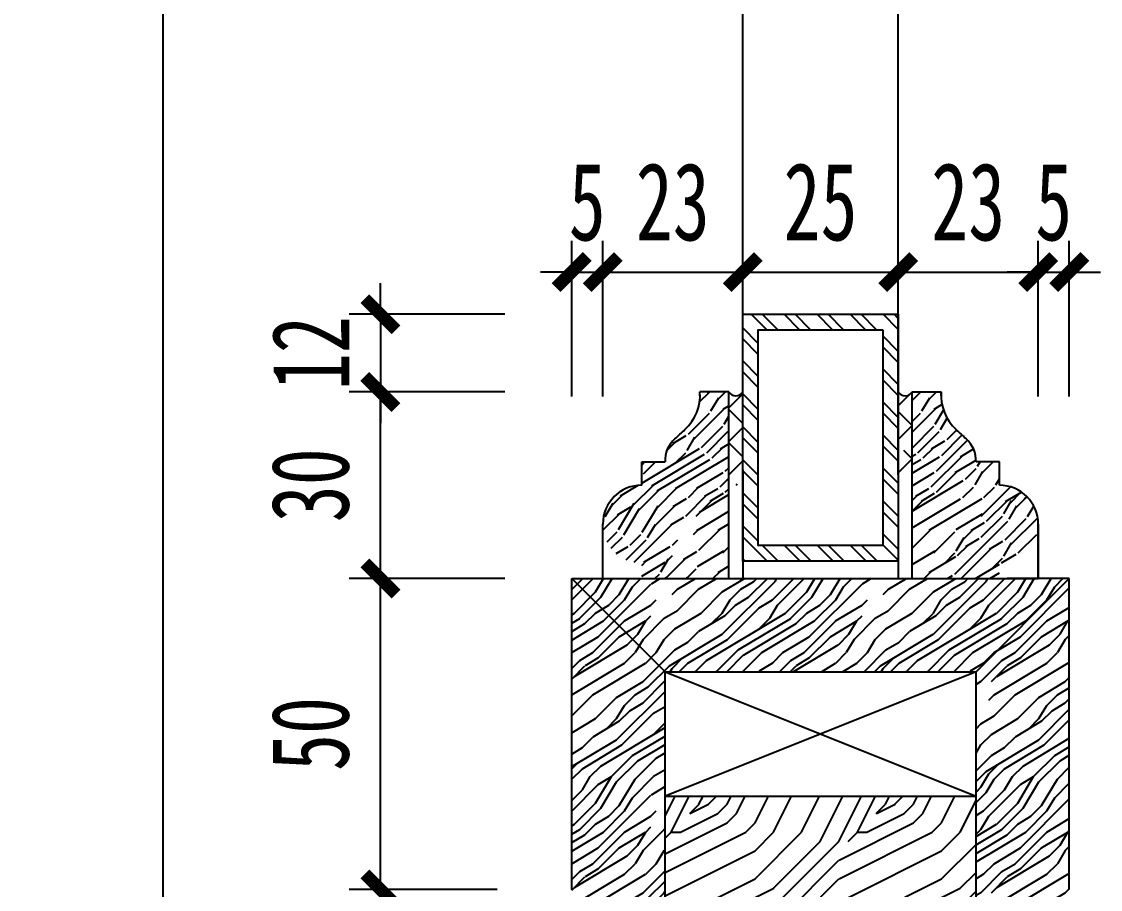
# Model space of a CAD drawing. Header units: millimetres. Extents: x 3104083 to 3173399, y -3165492 to -3044687.
# Drawn here: x 3122284.9 to 3122458.3, y -3050407.7 to -3050268.1 of the extents above; entities that cross this region are included whole.
import ezdxf

# ---------------------------------------------------------------- set-up
doc = ezdxf.new("R2010")
doc.units = ezdxf.units.MM
doc.header["$LTSCALE"] = 500
doc.header["$MEASUREMENT"] = 0
doc.header["$PDMODE"] = 2
doc.layers.get('0').update_dxf_attribs({"linetype": 'CONTINUOUS'})
doc.layers.get('DEFPOINTS').update_dxf_attribs({"linetype": 'CONTINUOUS'})
for name, color, linetype in [('2', 3, 'CONTINUOUS'), ('D-节点填充', 250, 'CONTINUOUS'), ('D-造型粗线', 4, 'CONTINUOUS'), ('D-造型细线', 146, 'CONTINUOUS')]:
    doc.layers.add(name, color=color, linetype=linetype)
doc.styles.add('DIM', font='SimSun.ttf', dxfattribs={"width": 0.7})
doc.dimstyles.new('00-5', dxfattribs={"dimscale": 5, "dimtxt": 2.5, "dimasz": 1, "dimexe": 1, "dimexo": 1, "dimgap": 1, "dimtad": 1, "dimdec": 0, "dimzin": 0, "dimdsep": 46, "dimtxsty": 'DIM', "dimblk": 'ARCHTICK', "dimcen": 0, "dimclrd": 5, "dimclre": 5, "dimclrt": 35, "dimadec": 0, "dimazin": 0, "dimtfac": 0.5, "dimtdec": 0, "dimtix": 1, "dimtmove": 2, "dimatfit": 2, "dimldrblk": 'A', "dimfxl": 0, "dimtolj": 1, "dimtzin": 0, "dimlwd": -1, "dimlwe": -1, "dimarcsym": 0})
pattern_1 = [(45, (156584.253, -124356.633), (-16.97056275, 16.97056275), [4.8, -7.2, 2.4, -9.6]), (45, (156595.708, -124344.33), (-16.97056275, 16.97056275), [4.8, -19.2]), (45, (156593.162, -124345.178), (-16.97056275, 16.97056275), [2.4, -21.6]), (45, (156583.404, -124354.087), (-16.97056275, 16.97056275), [1.2, -16.8, 1.2, -4.8]), (45, (156588.496, -124347.3), (-16.97056275, 16.97056275), [4.8, -7.2, 1.2, -10.8]), (45, (156583.829, -124351.117), (-16.97056275, 16.97056275), [3.6, -20.4]), (45, (156587.647, -124346.45), (-16.97056275, 16.97056275), [7.2, -16.8]), (45, (156582.132, -124351.117), (-16.97056275, 16.97056275), [4.8, -19.2]), (45, (156588.496, -124343.905), (-16.97056275, 16.97056275), [12, -12]), (45, (156582.556, -124348.147), (-16.97056275, 16.97056275), [2.4, -7.2, 4.8, -9.6]), (45, (156594.01, -124335.844), (-16.97056275, 16.97056275), [4.8, -19.2]), (45, (156590.193, -124338.814), (-16.97056275, 16.97056275), [2.4, -21.6]), (45, (156586.374, -124341.783), (-16.97056275, 16.97056275), [2.4, -21.6]), (45, (156577.465, -124349.844), (-16.97056275, 16.97056275), [4.8, -19.2]), (45, (156585.526, -124340.935), (-16.97056275, 16.97056275), [4.8, -19.2]), (45, (156584.677, -124340.086), (-16.97056275, 16.97056275), [4.8, -4.8, 4.8, -9.6]), (45, (156580.435, -124342.632), (-16.97056275, 16.97056275), [2.4, -12, 4.8, -4.8]), (45, (156583.404, -124338.814), (-16.97056275, 16.97056275), [7.2, -16.8]), (45, (156582.556, -124337.965), (-16.97056275, 16.97056275), [4.8, -19.2]), (45, (156575.343, -124344.33), (-16.97056275, 16.97056275), [7.2, -9.6, 2.4, -4.8]), (45, (156574.495, -124343.48), (-16.97056275, 16.97056275), [12, -12]), (45, (156584.253, -124332.874), (-16.97056275, 16.97056275), [2.4, -21.6]), (45, (156578.737, -124337.54), (-16.97056275, 16.97056275), [4.8, -19.2]), (45, (156574.92, -124340.51), (-16.97056275, 16.97056275), [2.4, -9.6, 2.4, -9.6]), (45, (156572.798, -124341.783), (-16.97056275, 16.97056275), [2.4, -7.2, 4.8, -9.6]), (45, (156575.768, -124337.965), (-16.97056275, 16.97056275), [2.4, -12, 2.4, -7.2]), (45, (156578.737, -124334.147), (-16.97056275, 16.97056275), [7.2, -16.8]), (45, (156571.1, -124340.086), (-16.97056275, 16.97056275), [4.8, -19.2]), (45, (156579.162, -124331.177), (-16.97056275, 16.97056275), [2.4, -21.6]), (45, (156582.132, -124327.358), (-16.97056275, 16.97056275), [2.4, -21.6]), (59.03624347, (156594.8595, -124343.4805), (16.970562749, 16.970562747), [2.472, -96.48253262]), (59.03624347, (156592.738, -124337.965), (16.970562749, 16.970562747), [2.472, -96.48253262]), (59.03624347, (156580.859, -124329.48), (16.970562749, 16.970562747), [2.472, -96.48253262]), (59.03624347, (156582.1316, -124340.935), (16.970562749, 16.970562747), [2.472, -96.48253262]), (59.03624347, (156582.98, -124334.995), (16.970562749, 16.970562747), [2.472, -96.48253262]), (59.03624347, (156585.95, -124334.571), (16.970562749, 16.970562747), [2.472, -96.48253262]), (59.03624347, (156574.495, -124340.0864), (16.970562749, 16.970562747), [2.472, -96.48253262]), (59.03624347, (156582.1316, -124334.147), (16.970562749, 16.970562747), [2.472, -96.48253262]), (59.03624347, (156591.8897, -124337.1166), (16.970562749, 16.970562747), [4.944, -94.01053262]), (59.03624347, (156588.92, -124337.541), (16.970562749, 16.970562747), [4.944, -94.01053262]), (59.03624347, (156588.0713, -124336.6923), (16.970562749, 16.970562747), [4.944, -94.01053262]), (210.96375653, (156588.4956, -124347.299), (-16.970562747, -16.970562749), [2.472, -4.944, 2.472, -89.066532624]), (210.96375653, (156582.556, -124348.1474), (-16.970562747, -16.970562749), [2.472, -96.48253262]), (210.96375653, (156574.919, -124340.5107), (-16.970562747, -16.970562749), [4.944, -94.01053262]), (239.03624347, (156595.708, -124344.329), (-16.970562749, -16.970562747), [2.472, -96.48253262]), (30.96375653, (156599.102, -124340.935), (16.970562747, 16.970562749), [2.472, -96.48253262]), (30.96375653, (156588.0713, -124340.0864), (16.970562747, 16.970562749), [2.472, -96.48253262]), (30.96375653, (156588.4956, -124333.7225), (16.970562747, 16.970562749), [2.472, -96.48253262]), (30.96375653, (156580.4346, -124339.238), (16.970562747, 16.970562749), [2.472, -96.48253262]), (30.96375653, (156576.616, -124338.8136), (16.970562747, 16.970562749), [2.472, -96.48253262]), (30.96375653, (156577.4647, -124336.268), (16.970562747, 16.970562749), [2.472, -96.48253262]), (30.96375653, (156580.4346, -124339.238), (16.970562747, 16.970562749), [2.472, -96.48253262]), (30.96375653, (156582.98, -124331.601), (16.970562747, 16.970562749), [9.888, -89.06653262]), (30.96375653, (156584.253, -124353.2386), (16.970562747, 16.970562749), [9.888, -89.06653262]), (30.96375653, (156584.677, -124350.269), (16.970562747, 16.970562749), [9.888, -89.06653262]), (30.96375653, (156585.526, -124347.723), (16.970562747, 16.970562749), [2.472, -4.944, 4.944, -86.594532624]), (30.96375653, (156584.253, -124346.4504), (16.970562747, 16.970562749), [4.944, -4.944, 4.944, -84.122532624]), (30.96375653, (156580.859, -124346.4504), (16.970562747, 16.970562749), [9.888, -89.06653262]), (30.96375653, (156577.889, -124346.8746), (16.970562747, 16.970562749), [9.888, -89.06653262]), (30.96375653, (156577.0404, -124346.026), (16.970562747, 16.970562749), [9.888, -89.06653262]), (30.96375653, (156583.8287, -124329.0555), (16.970562747, 16.970562749), [2.472, -96.48253262]), (30.96376753, (156583.8287, -124325.6614), (16.970559489, 16.970566007), [4.944, -94.01053262]), (30.96376753, (156574.495, -124336.6923), (16.970559489, 16.970566007), [4.944, -94.01053262]), (30.96375753, (156587.647, -124353.2386), (16.970562451, 16.970563045), [9.888, -89.06653262]), (30.96375753, (156585.95, -124331.177), (16.970562451, 16.970563045), [7.416, -91.53853262]), (30.96375753, (156588.92, -124330.7526), (16.970562451, 16.970563045), [14.832, -84.12253262])]

# ---------------------------------------------------------------- blocks, each defined once
blk = doc.blocks.new('_ArchTick')
at = {"color": 0, "linetype": 'ByBlock', "const_width": 0.4}
blk.add_lwpolyline([(-0.5, -0.5), (0.5, 0.5)], dxfattribs=at)
blk = doc.blocks.new('*D28')
at = {"layer": 'D-造型细线', "color": 5, "ltscale": 100}
for p, q in [((3122361.3, -3050407.7), (3122337.55, -3050407.7)), ((3122342.55, -3050527.7), (3122342.55, -3050407.7)), ((3122350.3, -3050527.7), (3122337.55, -3050527.7))]:
    blk.add_line(p, q, dxfattribs=at)
at = {"layer": 'DEFPOINTS', "color": 0, "ltscale": 100}
for p in [(3122342.55, -3050407.7), (3122366.3, -3050407.7), (3122355.3, -3050527.7)]:
    blk.add_point(p, dxfattribs=at)
at = {"layer": 'D-造型细线', "color": 5, "ltscale": 100, "xscale": 5, "yscale": 5, "zscale": 5}
for p, rotation in [((3122342.55, -3050407.7), 90), ((3122342.55, -3050527.7), 270)]:
    blk.add_blockref('_ArchTick', p, dxfattribs=dict(at, rotation=rotation))
at = {"layer": 'D-造型细线', "color": 35, "ltscale": 100, "insert": (3122331.3, -3050467.7), "char_height": 12.5, "attachment_point": 5, "rotation": 90, "style": 'DIM'}
blk.add_mtext('\\A1;120', dxfattribs=at)
blk = doc.blocks.new('A')
for p, q in [((-1.435, 1.148), (-1.09, 1.437)), ((-1.09, 1.437), (0, 0)), ((-1.435, 1.148), (-0.369, 0)), ((-0.369, 0), (-2.127, 0)), ((-1.435, -1.148), (-0.369, 0)), ((-1.09, -1.437), (0, 0)), ((-1.435, -1.148), (-1.09, -1.437))]:
    blk.add_line(p, q)
for points in [[(-1.435, 1.148), (-1.09, 1.437), (-0.369, 0), (0, 0)], [(-1.435, -1.148), (-1.09, -1.437), (-0.369, 0), (0, 0)]]:
    blk.add_solid(points)
blk = doc.blocks.new('*D29')
at = {"layer": 'D-造型细线', "color": 5, "ltscale": 100}
for p, q in [((3122362.55, -3050357.7), (3122337.55, -3050357.7)), ((3122342.55, -3050407.7), (3122342.55, -3050357.7)), ((3122361.3, -3050407.7), (3122337.55, -3050407.7))]:
    blk.add_line(p, q, dxfattribs=at)
at = {"layer": 'DEFPOINTS', "color": 0, "ltscale": 100}
for p in [(3122342.55, -3050357.7), (3122373.3, -3050357.7), (3122366.3, -3050407.7)]:
    blk.add_point(p, dxfattribs=at)
at = {"layer": 'D-造型细线', "color": 5, "ltscale": 100, "xscale": 5, "yscale": 5, "zscale": 5}
for p, rotation in [((3122342.55, -3050357.7), 90), ((3122342.55, -3050407.7), 270)]:
    blk.add_blockref('_ArchTick', p, dxfattribs=dict(at, rotation=rotation))
at = {"layer": 'D-造型细线', "color": 35, "ltscale": 100, "insert": (3122331.3, -3050382.7), "char_height": 12.5, "attachment_point": 5, "rotation": 90, "style": 'DIM'}
blk.add_mtext('\\A1;50', dxfattribs=at)
blk = doc.blocks.new('*D30')
at = {"layer": 'D-造型细线', "color": 5, "ltscale": 100}
for p, q in [((3122362.55, -3050327.7), (3122337.55, -3050327.7)), ((3122342.55, -3050357.7), (3122342.55, -3050327.7)), ((3122362.55, -3050357.7), (3122337.55, -3050357.7))]:
    blk.add_line(p, q, dxfattribs=at)
at = {"layer": 'DEFPOINTS', "color": 0, "ltscale": 100}
for p in [(3122342.55, -3050327.7), (3122393.93, -3050327.7), (3122373.3, -3050357.7)]:
    blk.add_point(p, dxfattribs=at)
at = {"layer": 'D-造型细线', "color": 5, "ltscale": 100, "xscale": 5, "yscale": 5, "zscale": 5}
for p, rotation in [((3122342.55, -3050327.7), 90), ((3122342.55, -3050357.7), 270)]:
    blk.add_blockref('_ArchTick', p, dxfattribs=dict(at, rotation=rotation))
at = {"layer": 'D-造型细线', "color": 35, "ltscale": 100, "insert": (3122331.3, -3050342.7), "char_height": 12.5, "attachment_point": 5, "rotation": 90, "style": 'DIM'}
blk.add_mtext('\\A1;30', dxfattribs=at)
blk = doc.blocks.new('*D87')
at = {"layer": 'D-造型细线', "color": 5, "ltscale": 100}
for p, q in [((3122327.64, -3048077.7), (3122302.64, -3048077.7)), ((3122307.64, -3050527.7), (3122307.64, -3048077.7)), ((3122327.64, -3050527.7), (3122302.64, -3050527.7))]:
    blk.add_line(p, q, dxfattribs=at)
at = {"layer": 'DEFPOINTS', "color": 0, "ltscale": 100}
for p in [(3122307.64, -3048077.7), (3122378.3, -3048077.7), (3122355.3, -3050527.7)]:
    blk.add_point(p, dxfattribs=at)
at = {"layer": 'D-造型细线', "color": 5, "ltscale": 100, "xscale": 5, "yscale": 5, "zscale": 5}
for p, rotation in [((3122307.64, -3048077.7), 90), ((3122307.64, -3050527.7), 270)]:
    blk.add_blockref('_ArchTick', p, dxfattribs=dict(at, rotation=rotation))
at = {"layer": 'D-造型细线', "color": 35, "ltscale": 100, "insert": (3122293.06, -3048413.36), "char_height": 12.5, "attachment_point": 5, "rotation": 90, "style": 'DIM'}
blk.add_mtext('\\A1;2450', dxfattribs=at)
blk = doc.blocks.new('*D814')
at = {"layer": 'D-造型细线', "color": 5, "ltscale": 100}
for p, q in [((3122373.3, -3050328.42), (3122373.3, -3050303.42)), ((3122378.3, -3050328.42), (3122378.3, -3050303.42)), ((3122373.3, -3050308.42), (3122368.3, -3050308.42)), ((3122373.3, -3050308.42), (3122378.3, -3050308.42)), ((3122378.3, -3050308.42), (3122383.3, -3050308.42))]:
    blk.add_line(p, q, dxfattribs=at)
at = {"layer": 'DEFPOINTS', "color": 0, "ltscale": 100}
for p in [(3122378.3, -3050308.42), (3122373.3, -3050357.7), (3122378.3, -3050357.7)]:
    blk.add_point(p, dxfattribs=at)
at = {"layer": 'D-造型细线', "color": 5, "ltscale": 100, "xscale": 5, "yscale": 5, "zscale": 5}
blk.add_blockref('_ArchTick', (3122373.3, -3050308.42), dxfattribs=at)
at = {"layer": 'D-造型细线', "color": 5, "ltscale": 100, "xscale": 5, "yscale": 5, "zscale": 5, "rotation": 180}
blk.add_blockref('_ArchTick', (3122378.3, -3050308.42), dxfattribs=at)
at = {"layer": 'D-造型细线', "color": 35, "ltscale": 100, "insert": (3122375.8, -3050297.17), "char_height": 12.5, "attachment_point": 5, "style": 'DIM'}
blk.add_mtext('\\A1;5', dxfattribs=at)
blk = doc.blocks.new('*D815')
at = {"layer": 'D-造型细线', "color": 5, "ltscale": 100}
for p, q in [((3122378.3, -3050328.42), (3122378.3, -3050303.42)), ((3122400.8, -3050320.03), (3122400.8, -3050303.42)), ((3122378.3, -3050308.42), (3122400.8, -3050308.42))]:
    blk.add_line(p, q, dxfattribs=at)
at = {"layer": 'DEFPOINTS', "color": 0, "ltscale": 100}
for p in [(3122400.8, -3050308.42), (3122400.8, -3050325.03), (3122378.3, -3050357.7)]:
    blk.add_point(p, dxfattribs=at)
at = {"layer": 'D-造型细线', "color": 5, "ltscale": 100, "xscale": 5, "yscale": 5, "zscale": 5, "rotation": 180}
blk.add_blockref('_ArchTick', (3122378.3, -3050308.42), dxfattribs=at)
at = {"layer": 'D-造型细线', "color": 5, "ltscale": 100, "xscale": 5, "yscale": 5, "zscale": 5}
blk.add_blockref('_ArchTick', (3122400.8, -3050308.42), dxfattribs=at)
at = {"layer": 'D-造型细线', "color": 35, "ltscale": 100, "insert": (3122389.55, -3050297.17), "char_height": 12.5, "attachment_point": 5, "style": 'DIM'}
blk.add_mtext('\\A1;23', dxfattribs=at)
blk = doc.blocks.new('*D816')
at = {"layer": 'D-造型细线', "color": 5, "ltscale": 100}
for p, q in [((3122400.8, -3050320.03), (3122400.8, -3050303.42)), ((3122425.8, -3050308.42), (3122425.8, -3050303.42)), ((3122400.8, -3050308.42), (3122425.8, -3050308.42))]:
    blk.add_line(p, q, dxfattribs=at)
at = {"layer": 'DEFPOINTS', "color": 0, "ltscale": 100}
for p in [(3122425.8, -3050308.42), (3122425.8, -3050311.45), (3122400.8, -3050325.03)]:
    blk.add_point(p, dxfattribs=at)
at = {"layer": 'D-造型细线', "color": 5, "ltscale": 100, "xscale": 5, "yscale": 5, "zscale": 5, "rotation": 180}
blk.add_blockref('_ArchTick', (3122400.8, -3050308.42), dxfattribs=at)
at = {"layer": 'D-造型细线', "color": 5, "ltscale": 100, "xscale": 5, "yscale": 5, "zscale": 5}
blk.add_blockref('_ArchTick', (3122425.8, -3050308.42), dxfattribs=at)
at = {"layer": 'D-造型细线', "color": 35, "ltscale": 100, "insert": (3122413.3, -3050297.17), "char_height": 12.5, "attachment_point": 5, "style": 'DIM'}
blk.add_mtext('\\A1;25', dxfattribs=at)
blk = doc.blocks.new('*D817')
at = {"layer": 'D-造型细线', "color": 5, "ltscale": 100}
for p, q in [((3122425.8, -3050308.42), (3122425.8, -3050303.42)), ((3122448.3, -3050328.42), (3122448.3, -3050303.42)), ((3122425.8, -3050308.42), (3122448.3, -3050308.42))]:
    blk.add_line(p, q, dxfattribs=at)
at = {"layer": 'DEFPOINTS', "color": 0, "ltscale": 100}
for p in [(3122448.3, -3050308.42), (3122425.8, -3050311.45), (3122448.3, -3050356.21)]:
    blk.add_point(p, dxfattribs=at)
at = {"layer": 'D-造型细线', "color": 5, "ltscale": 100, "xscale": 5, "yscale": 5, "zscale": 5, "rotation": 180}
blk.add_blockref('_ArchTick', (3122425.8, -3050308.42), dxfattribs=at)
at = {"layer": 'D-造型细线', "color": 5, "ltscale": 100, "xscale": 5, "yscale": 5, "zscale": 5}
blk.add_blockref('_ArchTick', (3122448.3, -3050308.42), dxfattribs=at)
at = {"layer": 'D-造型细线', "color": 35, "ltscale": 100, "insert": (3122437.05, -3050297.17), "char_height": 12.5, "attachment_point": 5, "style": 'DIM'}
blk.add_mtext('\\A1;23', dxfattribs=at)
blk = doc.blocks.new('*D818')
at = {"layer": 'D-造型细线', "color": 5, "ltscale": 100}
for p, q in [((3122448.3, -3050328.42), (3122448.3, -3050303.42)), ((3122453.3, -3050328.42), (3122453.3, -3050303.42)), ((3122448.3, -3050308.42), (3122443.3, -3050308.42)), ((3122448.3, -3050308.42), (3122453.3, -3050308.42)), ((3122453.3, -3050308.42), (3122458.3, -3050308.42))]:
    blk.add_line(p, q, dxfattribs=at)
at = {"layer": 'DEFPOINTS', "color": 0, "ltscale": 100}
for p in [(3122453.3, -3050308.42), (3122448.3, -3050356.21), (3122453.3, -3050357.7)]:
    blk.add_point(p, dxfattribs=at)
at = {"layer": 'D-造型细线', "color": 5, "ltscale": 100, "xscale": 5, "yscale": 5, "zscale": 5}
blk.add_blockref('_ArchTick', (3122448.3, -3050308.42), dxfattribs=at)
at = {"layer": 'D-造型细线', "color": 5, "ltscale": 100, "xscale": 5, "yscale": 5, "zscale": 5, "rotation": 180}
blk.add_blockref('_ArchTick', (3122453.3, -3050308.42), dxfattribs=at)
at = {"layer": 'D-造型细线', "color": 35, "ltscale": 100, "insert": (3122450.8, -3050297.17), "char_height": 12.5, "attachment_point": 5, "style": 'DIM'}
blk.add_mtext('\\A1;5', dxfattribs=at)
blk = doc.blocks.new('*D1291')
at = {"layer": 'D-造型细线', "color": 5, "ltscale": 100}
for p, q in [((3122342.55, -3050315.2), (3122342.55, -3050310.2)), ((3122362.55, -3050315.2), (3122337.55, -3050315.2)), ((3122342.55, -3050315.2), (3122342.55, -3050327.7)), ((3122362.55, -3050327.7), (3122337.55, -3050327.7)), ((3122342.55, -3050327.7), (3122342.55, -3050332.7))]:
    blk.add_line(p, q, dxfattribs=at)
at = {"layer": 'DEFPOINTS', "color": 0, "ltscale": 100}
for p in [(3122405.08, -3050315.2), (3122342.55, -3050327.7), (3122397.79, -3050327.7)]:
    blk.add_point(p, dxfattribs=at)
at = {"layer": 'D-造型细线', "color": 5, "ltscale": 100, "xscale": 5, "yscale": 5, "zscale": 5}
for p, rotation in [((3122342.55, -3050315.2), 270), ((3122342.55, -3050327.7), 90)]:
    blk.add_blockref('_ArchTick', p, dxfattribs=dict(at, rotation=rotation))
at = {"layer": 'D-造型细线', "color": 35, "ltscale": 100, "insert": (3122331.3, -3050321.45), "char_height": 12.5, "attachment_point": 5, "rotation": 90, "style": 'DIM'}
blk.add_mtext('\\A1;12', dxfattribs=at)

msp = doc.modelspace()

# ---------------------------------------------------------------- hatches: boundary and pattern name
at = {"layer": '2', "ltscale": 100}
h = msp.add_hatch(dxfattribs=at)
h.set_pattern_fill('木纹面6', color=251, scale=30, style=0, pattern_type=2)
h.set_pattern_definition([(0, (2869.252, 1.5), (30, 30), [1.5, -28.5]), (90, (2881.252, 12), (-30, 30), [3, -27]), (45, (2875.252, 9), (3e-15, 30), [2.121, -6.363, 2.121, -4.242, 14.85, -12.72940687]), (45, (2867.752, 0), (3e-15, 30), [2.1213, -4.2426, 2.1213, -33.94120686]), (45, (2878.252, 3), (3e-15, 30), [2.1213, -40.30510686]), (45, (2881.252, 1.5), (3e-15, 30), [2.1213, -40.30510686]), (45, (2876.752, 4.5), (3e-15, 30), [2.1213, -40.30510686]), (45, (2875.252, 6), (3e-15, 30), [4.2426, -38.18380686]), (45, (2882.752, 28.5), (3e-15, 30), [4.2426, -38.18380686]), (45, (2872.252, 7.5), (3e-15, 30), [8.4852, -33.94120686]), (45, (2870.752, 9), (3e-15, 30), [8.4852, -33.94120686]), (45, (2890.252, 18), (3e-15, 30), [8.4852, -33.94120686]), (45, (2869.252, 12), (3e-15, 30), [6.36396, -36.06244686]), (45, (2863.252, 16.5), (3e-15, 30), [6.36396, -36.06244686]), (45, (2866.252, 13.5), (3e-15, 30), [6.36396, -36.06244686]), (45, (2885.752, 22.5), (3e-15, 30), [10.606602, -31.81980486]), (45, (2882.752, 24), (3e-15, 30), [10.606602, -31.81980486]), (45, (2885.752, 16.5), (3e-15, 30), [14.84924238, -27.57716445]), (26.5650512, (2872.252, 4.5), (30, 1e-08), [3.3541017, -63.7279374]), (26.5650512, (2878.252, 13.5), (30, 1e-08), [3.3541017, -63.7279374]), (26.5650512, (2876.752, 10.5), (30, 1e-08), [3.3541017, -63.7279374]), (26.5650512, (2870.752, 1.5), (30, 1e-08), [6.708204, -60.3738353]), (26.5650512, (2876.752, 15), (30, 1e-08), [10.06230588, -57.01973343]), (26.5650512, (2873.752, 16.5), (30, 1e-08), [13.41640785, -53.66563146]), (26.5650512, (2870.752, 18), (30, 1e-08), [13.41640785, -53.66563146]), (26.5650512, (2866.252, 27), (30, 1e-08), [13.41640785, -53.66563146]), (26.5650512, (2866.252, 24), (30, 1e-08), [16.77051, -50.3115293]), (26.5650512, (2867.752, 21), (30, 1e-08), [16.77051, -50.3115293]), (63.43494882, (2878.252, 9), (2e-09, 30), [3.3541017, -63.7279374]), (63.43494882, (2873.752, 6), (2e-09, 30), [3.3541017, -63.7279374]), (63.43494882, (2869.252, 1.5), (2e-09, 30), [6.708204, -60.3738353]), (63.43494882, (2878.252, 6), (2e-09, 30), [6.708204, -60.3738353]), (63.43494882, (2866.252, 0), (2e-09, 30), [10.06230588, -57.01973343]), (63.43494882, (2863.252, 0), (2e-09, 30), [13.41640785, -53.66563146]), (63.43494882, (2890.252, 1.5), (2e-09, 30), [13.41640785, -53.66563146]), (63.43494882, (2879.752, 4.5), (2e-09, 30), [13.41640785, -53.66563146]), (63.43494882, (2885.752, 1.5), (2e-09, 30), [16.77051, -50.3115293]), (63.43494882, (2882.752, 3), (2e-09, 30), [16.77051, -50.3115293])])
h.paths.add_polyline_path([(3122430.228, -3050434.458), (3122430.228, -3050447.696), (3122438.302, -3050447.696), (3122438.302, -3050392.695), (3122388.302, -3050392.695), (3122388.302, -3050447.696), (3122396.439, -3050447.696), (3122396.439, -3050434.458)])
at = {"layer": 'D-节点填充', "ltscale": 0.15}
h = msp.add_hatch(dxfattribs=at)
h.set_pattern_fill('ANSI32', color=256, scale=10, angle=90, style=0)
h.set_pattern_definition([(135, (6049014.7993, -86344.7634), (-2.6516504294, -2.6516504294), []), (135, (6049014.7993, -86342.9957), (-2.6516504294, -2.6516504294), [])])
h.paths.add_polyline_path([(3122400.802, -3050315.199), (3122400.802, -3050354.882), (3122425.802, -3050354.882), (3122425.802, -3050315.199)])
h.paths.add_polyline_path([(3122403.302, -3050317.699), (3122403.302, -3050352.382), (3122423.302, -3050352.382), (3122423.302, -3050317.699)], flags=16)
h = msp.add_hatch(dxfattribs=at)
h.set_pattern_fill('ANSI38', color=256, scale=1.2, angle=-90, style=0)
h.set_pattern_definition([(225, (3122428.052, -3050327.6953), (-2.69408, 2.69408), []), (135, (3122428.052, -3050327.6953), (-2.69408, 8.08223), [9.525, -5.715])])
edge = h.paths.add_edge_path()
edge.add_line((3122425.802, -3050327.695), (3122425.802, -3050342.695))
edge.add_line((3122425.802, -3050342.695), (3122428.052, -3050342.695))
edge.add_line((3122428.052, -3050342.695), (3122428.052, -3050327.695))
edge.add_arc((3122426.927, -3050326.995), 1.325, -148.10921, -31.89079, ccw=False)
edge = h.paths.add_edge_path()
edge.add_line((3122400.802, -3050327.695), (3122400.802, -3050342.695))
edge.add_line((3122400.802, -3050342.695), (3122398.552, -3050342.695))
edge.add_line((3122398.552, -3050342.695), (3122398.552, -3050327.695))
edge.add_arc((3122399.677, -3050326.995), 1.325, -148.10921, -31.89079)
at = {"layer": 'D-造型细线', "ltscale": 100}
h = msp.add_hatch(dxfattribs=at)
h.set_pattern_fill('FB木纹中SC300', color=251, scale=6, angle=45, style=0, pattern_type=2)
h.set_pattern_definition(pattern_1)
h.paths.add_polyline_path([(3122384.552, -3050357.695), (3122384.552, -3050355.195, -1), (3122384.552, -3050342.695), (3122384.552, -3050338.945), (3122388.302, -3050338.945, -0.2272617), (3122389.873, -3050335.245, 0.0076863), (3122391.512, -3050333.756, 0.2228721), (3122393.927, -3050327.695), (3122398.552, -3050327.695), (3122398.552, -3050357.695)])
h = msp.add_hatch(dxfattribs=at)
h.set_pattern_fill('FB木纹中SC300', color=251, scale=6, angle=45, style=0, pattern_type=2)
h.set_pattern_definition(pattern_1)
h.paths.add_polyline_path([(3122442.052, -3050357.695), (3122442.052, -3050355.195, 1), (3122442.052, -3050342.695), (3122442.052, -3050338.945), (3122438.302, -3050338.945, 0.2272617), (3122436.731, -3050335.245, -0.0076863), (3122435.092, -3050333.756, -0.2228721), (3122432.677, -3050327.695), (3122428.052, -3050327.695), (3122428.052, -3050357.695)])
h = msp.add_hatch(dxfattribs=at)
h.set_pattern_fill('FB木纹中SC300', color=251, scale=6, angle=45, style=0, pattern_type=2)
h.set_pattern_definition([(45, (3122373.302, -3050447.696), (-16.9706, 16.9706), [4.8, -7.2, 2.4, -9.6]), (45, (3122384.757, -3050435.392), (-16.9706, 16.9706), [4.8, -19.2]), (45, (3122382.211, -3050436.24), (-16.9706, 16.9706), [2.4, -21.6]), (45, (3122372.453, -3050445.15), (-16.9706, 16.9706), [1.2, -16.8, 1.2, -4.8]), (45, (3122377.545, -3050438.362), (-16.9706, 16.9706), [4.8, -7.2, 1.2, -10.8]), (45, (3122372.878, -3050442.18), (-16.9706, 16.9706), [3.6, -20.4]), (45, (3122376.696, -3050437.514), (-16.9706, 16.9706), [7.2, -16.8]), (45, (3122371.18, -3050442.18), (-16.9706, 16.9706), [4.8, -19.2]), (45, (3122377.545, -3050434.968), (-16.9706, 16.9706), [12, -12]), (45, (3122371.605, -3050439.21), (-16.9706, 16.9706), [2.4, -7.2, 4.8, -9.6]), (45, (3122383.06, -3050426.907), (-16.9706, 16.9706), [4.8, -19.2]), (45, (3122379.242, -3050429.877), (-16.9706, 16.9706), [2.4, -21.6]), (45, (3122375.423, -3050432.847), (-16.9706, 16.9706), [2.4, -21.6]), (45, (3122366.514, -3050440.908), (-16.9706, 16.9706), [4.8, -19.2]), (45, (3122374.575, -3050431.998), (-16.9706, 16.9706), [4.8, -19.2]), (45, (3122373.726, -3050431.15), (-16.9706, 16.9706), [4.8, -4.8, 4.8, -9.6]), (45, (3122369.483, -3050433.695), (-16.9706, 16.9706), [2.4, -12, 4.8, -4.8]), (45, (3122372.453, -3050429.877), (-16.9706, 16.9706), [7.2, -16.8]), (45, (3122371.605, -3050429.028), (-16.9706, 16.9706), [4.8, -19.2]), (45, (3122364.392, -3050435.392), (-16.9706, 16.9706), [7.2, -9.6, 2.4, -4.8]), (45, (3122363.544, -3050434.544), (-16.9706, 16.9706), [12, -12]), (45, (3122373.302, -3050423.937), (-16.9706, 16.9706), [2.4, -21.6]), (45, (3122367.786, -3050428.604), (-16.9706, 16.9706), [4.8, -19.2]), (45, (3122363.968, -3050431.574), (-16.9706, 16.9706), [2.4, -9.6, 2.4, -9.6]), (45, (3122361.847, -3050432.847), (-16.9706, 16.9706), [2.4, -7.2, 4.8, -9.6]), (45, (3122364.817, -3050429.028), (-16.9706, 16.9706), [2.4, -12, 2.4, -7.2]), (45, (3122367.786, -3050425.21), (-16.9706, 16.9706), [7.2, -16.8]), (45, (3122360.15, -3050431.15), (-16.9706, 16.9706), [4.8, -19.2]), (45, (3122368.21, -3050422.24), (-16.9706, 16.9706), [2.4, -21.6]), (45, (3122371.18, -3050418.422), (-16.9706, 16.9706), [2.4, -21.6]), (59.036, (3122383.9085, -3050434.544), (16.97056, 16.97056), [2.472, -96.4825]), (59.036, (3122381.787, -3050429.0284), (16.97056, 16.97056), [2.472, -96.4825]), (59.036, (3122369.908, -3050420.543), (16.97056, 16.97056), [2.472, -96.4825]), (59.036, (3122371.1805, -3050431.998), (16.97056, 16.97056), [2.472, -96.4825]), (59.036, (3122372.029, -3050426.0585), (16.97056, 16.97056), [2.472, -96.4825]), (59.036, (3122374.999, -3050425.634), (16.97056, 16.97056), [2.472, -96.4825]), (59.036, (3122363.544, -3050431.1497), (16.97056, 16.97056), [2.472, -96.4825]), (59.036, (3122371.1805, -3050425.21), (16.97056, 16.97056), [2.472, -96.4825]), (59.036, (3122380.9386, -3050428.18), (16.97056, 16.97056), [4.944, -94.0105]), (59.036, (3122377.969, -3050428.604), (16.97056, 16.97056), [4.944, -94.0105]), (59.036, (3122377.12, -3050427.7556), (16.97056, 16.97056), [4.944, -94.0105]), (210.964, (3122377.5445, -3050438.362), (-16.97056, -16.97056), [2.472, -4.944, 2.472, -89.0665]), (210.964, (3122371.605, -3050439.2107), (-16.97056, -16.97056), [2.472, -96.4825]), (210.964, (3122363.968, -3050431.574), (-16.97056, -16.97056), [4.944, -94.0105]), (239.036, (3122384.757, -3050435.3923), (-16.97056, -16.97056), [2.472, -96.4825]), (30.964, (3122388.151, -3050431.998), (16.97056, 16.97056), [2.472, -96.4825]), (30.964, (3122377.12, -3050431.1497), (16.97056, 16.97056), [2.472, -96.4825]), (30.964, (3122377.5445, -3050424.786), (16.97056, 16.97056), [2.472, -96.4825]), (30.964, (3122369.4835, -3050430.301), (16.97056, 16.97056), [2.472, -96.4825]), (30.964, (3122365.665, -3050429.877), (16.97056, 16.97056), [2.472, -96.4825]), (30.964, (3122366.5136, -3050427.3313), (16.97056, 16.97056), [2.472, -96.4825]), (30.964, (3122369.4835, -3050430.301), (16.97056, 16.97056), [2.472, -96.4825]), (30.964, (3122372.029, -3050422.6644), (16.97056, 16.97056), [9.888, -89.0665]), (30.964, (3122373.302, -3050444.302), (16.97056, 16.97056), [9.888, -89.0665]), (30.964, (3122373.726, -3050441.332), (16.97056, 16.97056), [9.888, -89.0665]), (30.964, (3122374.5747, -3050438.7864), (16.97056, 16.97056), [2.472, -4.944, 4.944, -86.5945]), (30.964, (3122373.302, -3050437.5136), (16.97056, 16.97056), [4.944, -4.944, 4.944, -84.1225]), (30.964, (3122369.908, -3050437.5136), (16.97056, 16.97056), [9.888, -89.0665]), (30.964, (3122366.938, -3050437.938), (16.97056, 16.97056), [9.888, -89.0665]), (30.964, (3122366.0894, -3050437.0894), (16.97056, 16.97056), [9.888, -89.0665]), (30.964, (3122372.8776, -3050420.119), (16.97056, 16.97056), [2.472, -96.4825]), (30.964, (3122372.8776, -3050416.7247), (16.97056, 16.97057), [4.944, -94.0105]), (30.964, (3122363.544, -3050427.7556), (16.97056, 16.97057), [4.944, -94.0105]), (30.964, (3122376.696, -3050444.302), (16.97056, 16.97056), [9.888, -89.0665]), (30.964, (3122374.999, -3050422.24), (16.97056, 16.97056), [7.416, -91.5385]), (30.964, (3122377.969, -3050421.816), (16.97056, 16.97056), [14.832, -84.1225])])
h.paths.add_polyline_path([(3122453.302, -3050357.695), (3122438.302, -3050372.695), (3122438.302, -3050447.696), (3122453.302, -3050447.696), (3122453.302, -3050407.695)])
h.paths.add_polyline_path([(3122453.302, -3050357.695), (3122448.302, -3050357.695), (3122443.302, -3050357.695), (3122425.802, -3050357.695), (3122378.302, -3050357.695), (3122373.302, -3050357.695), (3122388.302, -3050372.695), (3122400.802, -3050372.695), (3122438.302, -3050372.695)])
h.paths.add_polyline_path([(3122388.302, -3050372.695), (3122373.302, -3050357.695), (3122373.302, -3050407.695), (3122373.302, -3050447.696), (3122388.302, -3050447.696)])

# ---------------------------------------------------------------- linework, layer by layer
at = {"layer": '2', "color": 3, "ltscale": 100}
for p, q in [((3122393.927, -3050328.32), (3122393.927, -3050327.695)), ((3122398.552, -3050327.695), (3122393.927, -3050327.695)), ((3122398.552, -3050357.695), (3122398.552, -3050327.695)), ((3122428.052, -3050357.695), (3122428.052, -3050327.695)), ((3122428.052, -3050327.695), (3122432.677, -3050327.695)), ((3122384.552, -3050342.695), (3122384.552, -3050338.945)), ((3122384.552, -3050338.945), (3122388.302, -3050338.945)), ((3122400.802, -3050340.199), (3122400.802, -3050357.695)), ((3122425.802, -3050340.199), (3122425.802, -3050357.695)), ((3122442.052, -3050338.945), (3122438.302, -3050338.945)), ((3122442.052, -3050342.695), (3122442.052, -3050338.945)), ((3122378.302, -3050357.695), (3122378.302, -3050348.945)), ((3122448.302, -3050348.945), (3122448.302, -3050357.695)), ((3122448.302, -3050357.695), (3122448.302, -3050348.945)), ((3122373.302, -3050407.695), (3122373.302, -3050357.695)), ((3122373.302, -3050357.695), (3122378.302, -3050357.695)), ((3122388.302, -3050372.695), (3122373.302, -3050357.695)), ((3122378.302, -3050357.695), (3122425.802, -3050357.695)), ((3122378.302, -3050357.695), (3122383.302, -3050357.695)), ((3122425.802, -3050357.695), (3122448.302, -3050357.695)), ((3122438.302, -3050372.695), (3122453.302, -3050357.695)), ((3122448.302, -3050357.695), (3122443.302, -3050357.695)), ((3122453.302, -3050357.695), (3122448.302, -3050357.695)), ((3122453.302, -3050407.695), (3122453.302, -3050357.695)), ((3122388.302, -3050447.696), (3122388.302, -3050372.695)), ((3122388.302, -3050372.695), (3122400.802, -3050372.695)), ((3122400.802, -3050372.695), (3122438.302, -3050372.695)), ((3122438.302, -3050447.696), (3122438.302, -3050372.695)), ((3122388.302, -3050392.695), (3122438.302, -3050392.695))]:
    msp.add_line(p, q, dxfattribs=at)
at = {"layer": '2', "color": 1, "ltscale": 100}
for p, q in [((3122438.302, -3050372.695), (3122388.302, -3050392.695)), ((3122388.302, -3050372.695), (3122438.302, -3050392.695))]:
    msp.add_line(p, q, dxfattribs=at)
at = {"layer": '2', "color": 3, "ltscale": 100}
for centre, radius, start, end in [((3122386.258, -3050328.151), 7.682, 313.14439, 3.40152), ((3122440.346, -3050328.151), 7.682, 176.59848, 226.85561), ((3122342.268, -3050281.215), 72.011, 311.38286, 313.14439), ((3122484.336, -3050281.215), 72.011, 226.85561, 228.61714), ((3122392.947, -3050338.735), 4.65, 131.38286, 182.59751), ((3122433.656, -3050338.735), 4.65, 357.40249, 48.61714), ((3122384.552, -3050348.945), 6.25, 90, 180), ((3122442.052, -3050348.945), 6.25, 0, 90)]:
    msp.add_arc(centre, radius, start, end, dxfattribs=at)
at = {"layer": 'D-造型粗线'}
for p, q in [((3122428.052, -3050357.695), (3122428.052, -3050327.695)), ((3122432.677, -3050328.32), (3122432.677, -3050327.695)), ((3122400.802, -3050340.199), (3122400.802, -3050357.695)), ((3122425.802, -3050340.199), (3122425.802, -3050357.695))]:
    msp.add_line(p, q, dxfattribs=at)
msp.add_lwpolyline([(3122425.802, -3050315.199), (3122425.802, -3050354.882), (3122400.802, -3050354.882), (3122400.802, -3050315.199)], close=True, dxfattribs=at)
at = {"layer": 'D-造型细线', "color": 44, "ltscale": 0.15}
for p, q in [((3122400.802, -3050341.036), (3122400.802, -3048175.192)), ((3122425.802, -3050341.036), (3122425.802, -3048175.192))]:
    msp.add_line(p, q, dxfattribs=at)
msp.add_lwpolyline([(3122423.302, -3050317.699), (3122423.302, -3050352.382), (3122403.302, -3050352.382), (3122403.302, -3050317.699)], close=True, dxfattribs=at)
for centre in [(3122399.677, -3050326.995), (3122426.927, -3050326.995)]:
    msp.add_arc(centre, 1.325, 211.89079, 328.10921, dxfattribs=at)

# ---------------------------------------------------------------- dimensions: what is measured, and where the dimension line sits
at = {"layer": 'D-造型细线', "color": 3, "ltscale": 100}
dim = msp.add_linear_dim(base=(3122307.636, -3048077.696), p1=(3122355.302, -3050527.696), p2=(3122378.302, -3048077.696), angle=90, dimstyle='00-5', dxfattribs=at)
dim.commit()
dim.dimension.update_dxf_attribs({"geometry": '*D87', "text_midpoint": (3122293.065, -3048413.357), "dimtype": 160})
at = {"layer": 'D-造型细线', "color": 251, "ltscale": 100}
for base, p1, p2, picture, middle in [((3122378.302, -3050308.416), (3122373.302, -3050357.695), (3122378.302, -3050357.695), '*D814', (3122375.802, -3050297.166)), ((3122425.802, -3050308.416), (3122400.802, -3050325.031), (3122425.802, -3050311.451), '*D816', (3122413.302, -3050297.166)), ((3122448.301862502, -3050308.415916792), (3122425.801862502, -3050311.451272471), (3122448.301862502, -3050356.213681076), '*D817', (3122437.051862502, -3050297.165916792)), ((3122453.302, -3050308.416), (3122448.302, -3050356.214), (3122453.302, -3050357.695), '*D818', (3122450.802, -3050297.166))]:
    dim = msp.add_linear_dim(base=base, p1=p1, p2=p2, dimstyle='00-5', dxfattribs=at)
    dim.commit()
    dim.dimension.update_dxf_attribs({"geometry": picture, "text_midpoint": middle})
dim = msp.add_linear_dim(base=(3122400.802, -3050308.416), p1=(3122378.302, -3050357.695), p2=(3122400.802, -3050325.031), text='23', dimstyle='00-5', dxfattribs=at)
dim.commit()
dim.dimension.update_dxf_attribs({"geometry": '*D815', "text_midpoint": (3122389.552, -3050297.166)})
dim = msp.add_linear_dim(base=(3122342.551, -3050327.695), p1=(3122405.077, -3050315.199), p2=(3122397.792, -3050327.695), angle=90, dimstyle='00-5', dxfattribs=at)
dim.commit()
dim.dimension.update_dxf_attribs({"geometry": '*D1291', "text_midpoint": (3122331.301, -3050321.447)})
at = {"layer": 'D-造型细线', "color": 3, "ltscale": 100}
for base, p1, p2, picture, middle in [((3122342.551, -3050327.695), (3122373.302, -3050357.695), (3122393.927, -3050327.695), '*D30', (3122331.301, -3050342.695)), ((3122342.551, -3050357.695), (3122366.302, -3050407.696), (3122373.302, -3050357.695), '*D29', (3122331.301, -3050382.696)), ((3122342.551, -3050407.696), (3122355.302, -3050527.696), (3122366.302, -3050407.696), '*D28', (3122331.301, -3050467.696))]:
    dim = msp.add_linear_dim(base=base, p1=p1, p2=p2, angle=90, dimstyle='00-5', dxfattribs=at)
    dim.commit()
    dim.dimension.update_dxf_attribs({"geometry": picture, "text_midpoint": middle})

doc.saveas('drawing.dxf')
